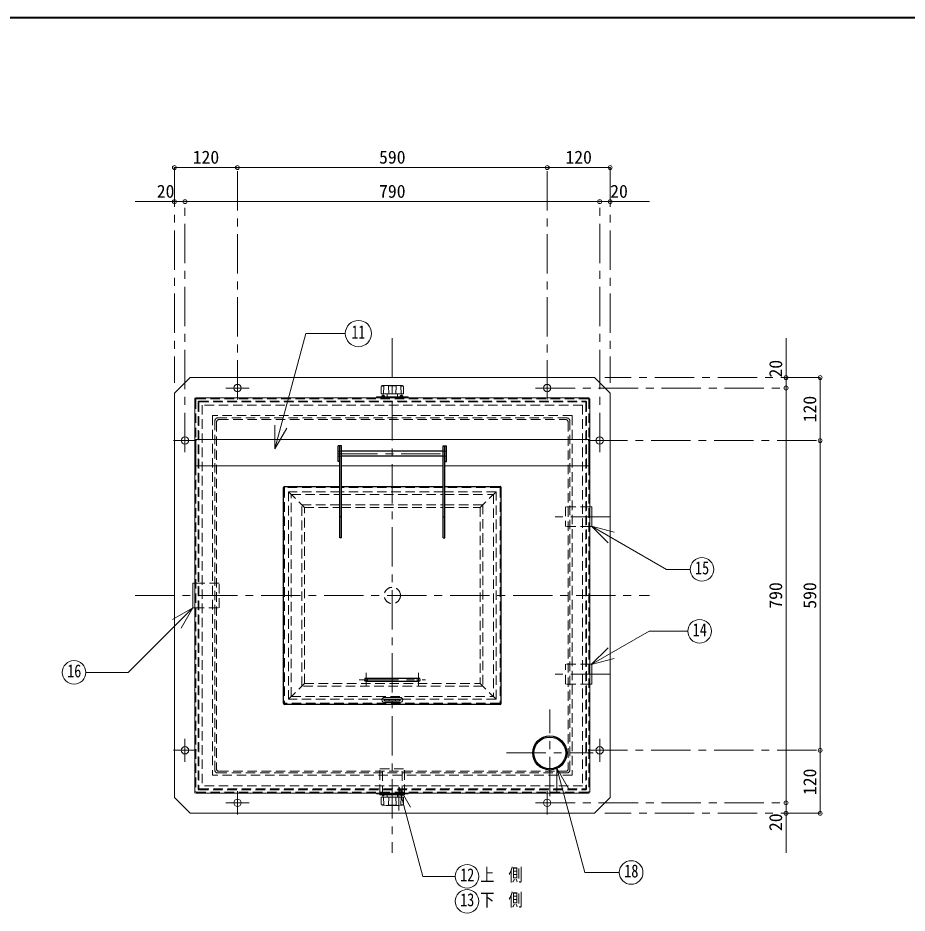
# Model space of a CAD drawing. Units: millimetres at full size, sheet at 1:15; details may follow other scales. Extents: x -3184 to 2891, y -2037 to 2178.
# Drawn here: x -860 to 834, y 473 to 2178 of the extents above; entities that cross this region are included whole.
import ezdxf
from ezdxf.enums import TextEntityAlignment as Align

# ---------------------------------------------------------------- set-up
doc = ezdxf.new("R2010")
doc.units = ezdxf.units.MM
doc.header["$LTSCALE"] = 15
doc.header["$PDMODE"] = 32
doc.header["$PDSIZE"] = 7.5
doc.linetypes.add('CHAIN1', pattern=[8, 5, -1, 1, -1])
doc.linetypes.add('DASHED1', pattern=[1.8, 1.2, -0.6])
doc.layers.add('0-0', color=7, linetype='Continuous', lineweight=18)
doc.styles.add('ＭＳ ゴシック', font='')
doc.styles.get('ＭＳ ゴシック').set_extended_font_data('MS Gothic')

msp = doc.modelspace()

# ---------------------------------------------------------------- linework, layer by layer
at = {"layer": '0-0', "color": 1, "lineweight": 40}
msp.add_line((2890.8, 2177.87), (-3184.2, 2177.87), dxfattribs=at)
at = {"layer": '0-0', "color": 4, "linetype": 'CHAIN1', "lineweight": 9}
for p, q in [((-561.7, 1892.87), (-561.7, 1482.87)), ((-441.7, 1450.87), (-441.7, 1892.87)), ((148.3, 1450.87), (148.3, 1892.87)), ((268.3, 1892.87), (268.3, 1482.87)), ((-541.7, 1350.87), (-541.7, 1827.87)), ((248.3, 1350.87), (248.3, 1827.87)), ((-146.7, 1567.87), (-146.7, 587.87)), ((668.3, 1492.87), (258.3, 1492.87)), ((-463.7, 1472.87), (-419.7, 1472.87)), ((126.3, 1472.87), (603.3, 1472.87)), ((-563.7, 1372.87), (-519.7, 1372.87)), ((226.3, 1372.87), (668.3, 1372.87)), ((-249.7, 1347.87), (-43.7, 1347.87)), ((268.3, 1227.87), (148.3, 1227.87)), ((-636.7, 1077.87), (343.3, 1077.87)), ((-196.7, 904.37), (-196.7, 930.37)), ((-96.7, 904.37), (-96.7, 930.37)), ((268.3, 927.87), (148.3, 927.87)), ((-209.7, 917.37), (-83.7, 917.37)), ((153.3, 695.37), (153.3, 860.37)), ((-541.7, 760.87), (-541.7, 804.87)), ((248.3, 760.87), (248.3, 804.87)), ((-563.7, 782.87), (-519.7, 782.87)), ((70.8, 777.87), (235.8, 777.87)), ((226.3, 782.87), (668.3, 782.87)), ((-441.7, 660.87), (-441.7, 704.87)), ((148.3, 660.87), (148.3, 704.87)), ((-463.7, 682.87), (-419.7, 682.87)), ((126.3, 682.87), (603.3, 682.87)), ((668.3, 662.87), (258.3, 662.87))]:
    msp.add_line(p, q, dxfattribs=at)
at = {"layer": '0-0', "color": 4, "lineweight": 9}
for p, q in [((-561.7, 1892.87), (-441.7, 1892.87)), ((-441.7, 1892.87), (148.3, 1892.87)), ((148.3, 1892.87), (268.3, 1892.87)), ((-541.7, 1827.87), (-636.7, 1827.87)), ((-561.7, 1462.87), (-531.7, 1492.87)), ((238.3, 1492.87), (-531.7, 1492.87)), ((238.3, 1492.87), (268.3, 1462.87)), ((668.3, 1372.87), (668.3, 1492.87)), ((-561.7, 692.87), (-561.7, 1462.87)), ((268.3, 692.87), (268.3, 1462.87)), ((668.3, 782.87), (668.3, 1372.87)), ((-526.7, 1101.37), (-523.2, 1101.37)), ((-161.7, 880.37), (-166.21, 880.37)), ((-127.19, 880.37), (-131.7, 880.37)), ((668.3, 662.87), (668.3, 782.87)), ((-170.2, 697.87), (-170.2, 699.87)), ((-123.2, 697.87), (-123.2, 699.87)), ((-531.7, 662.87), (-561.7, 692.87)), ((-166.7, 697.87), (-170.2, 697.87)), ((-126.7, 697.87), (-123.2, 697.87)), ((268.3, 692.87), (238.3, 662.87)), ((603.3, 682.87), (603.3, 587.87)), ((-531.7, 662.87), (238.3, 662.87))]:
    msp.add_line(p, q, dxfattribs=at)
at = {"layer": '0-0'}
for p, q in [((-370.21, 1357.24), (-311.41, 1576.68)), ((-311.41, 1576.68), (-236.27, 1576.68)), ((-168.16, 1462.39), (-167.74, 1475.53)), ((-158.47, 1477.86), (-165.85, 1477.47)), ((-163.64, 1461.87), (-163.15, 1476.42)), ((-157.94, 1477.87), (-135.47, 1477.87)), ((-153.56, 1461.87), (-154.04, 1476.42)), ((-139.85, 1461.87), (-139.36, 1476.42)), ((-134.94, 1477.86), (-127.56, 1477.47)), ((-129.77, 1461.87), (-130.25, 1476.42)), ((-125.24, 1462.39), (-125.66, 1475.53)), ((-523.2, 1452.37), (-523.2, 703.37)), ((-521.2, 1454.37), (227.8, 1454.37)), ((-176.7, 1454.37), (-176.7, 1455.87)), ((-116.7, 1455.87), (-176.7, 1455.87)), ((-167.67, 1461.87), (-125.74, 1461.87)), ((-161.7, 1457.87), (-166.7, 1457.87)), ((-166.7, 1457.87), (-166.7, 1455.87)), ((-164.2, 1457.87), (-164.2, 1455.87)), ((-162.7, 1457.87), (-162.7, 1459.38)), ((-161.7, 1457.87), (-161.7, 1455.87)), ((-156.24, 1456.33), (-156.7, 1461.87)), ((-137.16, 1456.33), (-136.7, 1461.87)), ((-131.7, 1457.87), (-126.7, 1457.87)), ((-131.7, 1457.87), (-131.7, 1455.87)), ((-130.7, 1457.87), (-130.7, 1459.38)), ((-129.2, 1457.87), (-129.2, 1455.87)), ((-126.7, 1457.87), (-126.7, 1455.87)), ((-116.7, 1454.37), (-116.7, 1455.87)), ((229.8, 1452.37), (229.8, 703.37)), ((-370.21, 1357.24), (-370.21, 1402.24)), ((-370.21, 1357.24), (-347.71, 1396.21)), ((-521.2, 1374.87), (227.8, 1374.87)), ((-521.2, 1374.87), (-521.2, 1324.87)), ((227.8, 1324.87), (227.8, 1374.87)), ((-521.2, 1324.87), (-246.7, 1324.87)), ((-243.7, 1324.87), (-49.7, 1324.87)), ((-46.7, 1324.87), (227.8, 1324.87)), ((233.3, 1246.87), (229.8, 1246.87)), ((232.46, 1210.07), (264.28, 1178.25)), ((232.46, 1210.07), (375.51, 1127.48)), ((232.46, 1210.07), (275.93, 1198.42)), ((420.6, 1127.48), (375.51, 1127.48)), ((-526.62, 1054.43), (-565.59, 1031.93)), ((-526.62, 1054.43), (-549.12, 1015.46)), ((232.38, 946.15), (342.38, 1009.65)), ((416.14, 1009.65), (342.38, 1009.65)), ((232.38, 946.15), (264.2, 977.97)), ((232.38, 946.15), (275.85, 957.79)), ((233.3, 908.87), (229.8, 908.87)), ((-161.7, 883.62), (-131.7, 883.62)), ((-161.7, 874.12), (-131.7, 874.12)), ((166.6, 748.94), (166.6, 703.94)), ((166.6, 748.94), (189.1, 709.97)), ((166.6, 748.94), (219.86, 550.16)), ((-521.2, 701.37), (227.8, 701.37)), ((-176.7, 701.37), (-176.7, 699.87)), ((-116.7, 699.87), (-176.7, 699.87)), ((-166.7, 697.87), (-166.7, 699.87)), ((-164.2, 697.87), (-164.2, 699.87)), ((-161.7, 697.87), (-161.7, 699.87)), ((-156.24, 699.41), (-156.7, 693.87)), ((-137.16, 699.41), (-136.7, 693.87)), ((-134.54, 713.52), (-134.54, 668.52)), ((-134.54, 713.52), (-112.04, 674.55)), ((-134.54, 713.52), (-88.8, 542.83)), ((-131.7, 697.87), (-131.7, 699.87)), ((-129.2, 697.87), (-129.2, 699.87)), ((-116.7, 701.37), (-116.7, 699.87)), ((-168.16, 693.35), (-167.74, 680.21)), ((-167.67, 693.87), (-125.74, 693.87)), ((-156.37, 697.87), (-166.7, 697.87)), ((-163.64, 693.87), (-163.15, 679.32)), ((-162.7, 697.87), (-162.7, 696.36)), ((-153.56, 693.87), (-154.04, 679.32)), ((-139.85, 693.87), (-139.36, 679.32)), ((-130.7, 697.87), (-130.7, 696.36)), ((-129.77, 693.87), (-130.25, 679.32)), ((-125.24, 693.35), (-125.66, 680.21)), ((-158.47, 677.88), (-165.85, 678.27)), ((-157.94, 677.87), (-135.47, 677.87)), ((-134.94, 677.88), (-127.56, 678.27)), ((285.71, 550.16), (219.86, 550.16)), ((-26.86, 542.83), (-88.8, 542.83))]:
    msp.add_line(p, q, dxfattribs=at)
at = {"layer": '0-0', "color": 4, "linetype": 'DASHED1', "lineweight": 9}
for p, q in [((-521.2, 1451.37), (-521.2, 1374.87)), ((-520.2, 1452.37), (226.8, 1452.37)), ((227.8, 1451.37), (227.8, 1374.87)), ((-516.7, 1446.37), (-516.7, 709.37)), ((-515.2, 1447.87), (221.8, 1447.87)), ((-515.2, 1445.62), (-515.2, 710.12)), ((-514.45, 1446.37), (221.05, 1446.37)), ((215.8, 1440.37), (-509.2, 1440.37)), ((-509.2, 1440.37), (-509.2, 715.37)), ((215.8, 1440.37), (215.8, 715.37)), ((221.8, 1445.62), (221.8, 710.12)), ((223.3, 1446.37), (223.3, 709.37)), ((195.8, 1420.37), (-489.2, 1420.37)), ((-489.2, 1420.37), (-489.2, 735.37)), ((-479.7, 1415.87), (186.3, 1415.87)), ((195.8, 1420.37), (195.8, 735.37)), ((-484.7, 1410.87), (-484.7, 744.87)), ((-481.7, 1407.87), (-481.7, 747.87)), ((-476.7, 1412.87), (183.3, 1412.87)), ((188.3, 1407.87), (188.3, 747.87)), ((191.3, 1410.87), (191.3, 744.87)), ((-521.2, 1324.87), (-521.2, 704.37)), ((227.8, 1324.87), (227.8, 704.37)), ((-339.2, 1270.37), (-246.7, 1270.37)), ((-339.2, 885.37), (-339.2, 1270.37)), ((-243.7, 1270.37), (-49.7, 1270.37)), ((-46.7, 1270.37), (45.8, 1270.37)), ((45.8, 1270.37), (45.8, 885.37)), ((-319.2, 1250.37), (-246.7, 1250.37)), ((-319.2, 905.37), (-319.2, 1250.37)), ((-243.7, 1250.37), (-49.7, 1250.37)), ((-46.7, 1250.37), (25.8, 1250.37)), ((25.8, 1250.37), (25.8, 905.37)), ((183.3, 1246.87), (183.3, 1208.87)), ((229.8, 1246.87), (183.3, 1246.87)), ((229.8, 1208.87), (183.3, 1208.87)), ((229.8, 946.87), (183.3, 946.87)), ((183.3, 908.87), (183.3, 946.87)), ((25.8, 905.37), (-319.2, 905.37)), ((229.8, 908.87), (183.3, 908.87)), ((-339.2, 885.37), (45.8, 885.37)), ((195.8, 735.37), (-489.2, 735.37)), ((-479.7, 739.87), (186.3, 739.87)), ((-476.7, 742.87), (183.3, 742.87)), ((-170.2, 747.87), (-123.2, 747.87)), ((-170.2, 699.87), (-170.2, 747.87)), ((-165.7, 697.87), (-165.7, 747.87)), ((-127.7, 697.87), (-127.7, 747.87)), ((-123.2, 699.87), (-123.2, 747.87)), ((-520.2, 703.37), (226.8, 703.37)), ((-515.2, 707.87), (221.8, 707.87)), ((-514.45, 709.37), (221.05, 709.37)), ((215.8, 715.37), (-509.2, 715.37)), ((-156.37, 697.87), (-137.04, 697.87))]:
    msp.add_line(p, q, dxfattribs=at)
at = {"layer": '0-0', "color": 5, "lineweight": 25}
for p, q in [((-243.7, 1362.87), (-249.7, 1362.87)), ((-246.7, 1187.87), (-246.7, 1362.87)), ((-243.7, 1187.87), (-243.7, 1362.87)), ((-49.7, 1352.37), (-243.7, 1352.37)), ((-49.7, 1362.87), (-43.7, 1362.87)), ((-49.7, 1187.87), (-49.7, 1362.87)), ((-46.7, 1187.87), (-46.7, 1362.87)), ((-49.7, 1343.37), (-243.7, 1343.37)), ((-354.2, 872.37), (-354.2, 1283.37)), ((-352.2, 1285.37), (-246.7, 1285.37)), ((-243.7, 1285.37), (-49.7, 1285.37)), ((-46.7, 1285.37), (58.8, 1285.37)), ((60.8, 872.37), (60.8, 1283.37)), ((-243.7, 1227.87), (-246.7, 1227.87)), ((-49.7, 1227.87), (-46.7, 1227.87)), ((-243.7, 1187.87), (-246.7, 1187.87)), ((-49.7, 1187.87), (-46.7, 1187.87)), ((-196.7, 920.37), (-96.7, 920.37)), ((-196.7, 914.37), (-96.7, 914.37)), ((58.8, 870.37), (-352.2, 870.37)), ((-161.7, 880.37), (-131.7, 880.37)), ((-161.7, 877.37), (-161.7, 880.37)), ((-161.7, 877.37), (-131.7, 877.37)), ((-131.7, 877.37), (-131.7, 880.37))]:
    msp.add_line(p, q, dxfattribs=at)
at = {"layer": '0-0', "linetype": 'DASHED1'}
for p, q in [((-249.7, 1352.37), (-243.7, 1352.37)), ((-49.7, 1352.37), (-43.7, 1352.37)), ((-249.7, 1343.37), (-243.7, 1343.37)), ((-49.7, 1343.37), (-43.7, 1343.37)), ((-352.2, 1282.37), (-352.2, 873.37)), ((-246.7, 1283.37), (-351.2, 1283.37)), ((-49.7, 1283.37), (-243.7, 1283.37)), ((57.8, 1283.37), (-46.7, 1283.37)), ((58.8, 1282.37), (58.8, 873.37)), ((-344.2, 1275.37), (-314.2, 1245.37)), ((-246.7, 1275.37), (-344.2, 1275.37)), ((-344.2, 1275.37), (-344.2, 880.37)), ((-49.7, 1275.37), (-243.7, 1275.37)), ((50.8, 1275.37), (-46.7, 1275.37)), ((50.8, 1275.37), (20.8, 1245.37)), ((50.8, 880.37), (50.8, 1275.37)), ((-314.2, 1245.37), (-246.7, 1245.37)), ((-314.2, 910.37), (-314.2, 1245.37)), ((-243.7, 1245.37), (-49.7, 1245.37)), ((-46.7, 1245.37), (20.8, 1245.37)), ((20.8, 1245.37), (20.8, 910.37)), ((50.8, 880.37), (20.8, 910.37)), ((57.8, 872.37), (-351.2, 872.37)), ((-166.21, 880.37), (-344.2, 880.37)), ((-152.7, 880.37), (-152.7, 877.37)), ((-140.7, 880.37), (-140.7, 877.37)), ((50.8, 880.37), (-127.19, 880.37))]:
    msp.add_line(p, q, dxfattribs=at)
at = {"layer": '0-0', "color": 4, "lineweight": 9}
for points in [[(343.3, 1827.87), (248.3, 1827.87), (-541.7, 1827.87)], [(603.3, 1567.87), (603.3, 1472.87), (603.3, 682.87)], [(-523.2, 1054.37), (-526.7, 1054.37), (-526.7, 1101.37)]]:
    msp.add_lwpolyline(points, dxfattribs=at)
at = {"layer": '0-0'}
for points in [[(-165.7, 1457.87), (-165.7, 1459.38), (-162.7, 1459.38)], [(-127.7, 1457.87), (-127.7, 1459.38), (-130.7, 1459.38)], [(233.3, 1246.87), (233.3, 1208.87), (229.8, 1208.87)], [(-526.62, 1054.43), (-649.76, 931.29), (-730.52, 931.29)], [(233.3, 908.87), (233.3, 946.87), (229.8, 946.87)], [(-137.04, 697.87), (-126.7, 697.87), (-126.7, 699.87)], [(-165.7, 697.87), (-165.7, 696.36), (-162.7, 696.36)], [(-127.7, 697.87), (-127.7, 696.36), (-130.7, 696.36)]]:
    msp.add_lwpolyline(points, dxfattribs=at)
at = {"layer": '0-0', "color": 5, "lineweight": 25}
for points in [[(-246.7, 1332.87), (-249.7, 1332.87), (-249.7, 1362.87)], [(-46.7, 1332.87), (-43.7, 1332.87), (-43.7, 1362.87)]]:
    msp.add_lwpolyline(points, dxfattribs=at)
at = {"layer": '0-0', "color": 4, "linetype": 'DASHED1', "lineweight": 9}
msp.add_lwpolyline([(-523.2, 1054.37), (-476.7, 1054.37), (-476.7, 1101.37), (-523.2, 1101.37)], dxfattribs=at)
at = {"layer": '0-0', "linetype": 'DASHED1'}
msp.add_lwpolyline([(-344.2, 880.37), (-314.2, 910.37), (20.8, 910.37)], dxfattribs=at)
at = {"layer": '0-0'}
for centre, radius in [((-211.27, 1576.68), 25), ((443.1, 1127.48), 22.5), ((438.64, 1009.65), 22.5), ((-753.02, 931.29), 22.5), ((-4.36, 542.83), 22.5), ((308.21, 550.16), 22.5), ((-4.36, 495.33), 22.5)]:
    msp.add_circle(centre, radius, dxfattribs=at)
at = {"layer": '0-0', "color": 4, "lineweight": 9}
for centre in [(-441.7, 1472.87), (148.3, 1472.87), (-541.7, 1372.87), (248.3, 1372.87), (-541.7, 782.87), (248.3, 782.87), (-441.7, 682.87), (148.3, 682.87)]:
    msp.add_circle(centre, 7, dxfattribs=at)
at = {"layer": '0-0', "color": 4, "linetype": 'DASHED1', "lineweight": 9}
msp.add_circle((-146.7, 1077.87), 15.5, dxfattribs=at)
at = {"layer": '0-0', "color": 5, "lineweight": 25}
for radius in [32.5, 30.25]:
    msp.add_circle((153.3, 777.87), radius, dxfattribs=at)
at = {"layer": '0-0'}
for centre, radius, start, end in [((-165.74, 1475.47), 2, 93.01913, 178.15415), ((-166.21, 1474.8), 2.07, 93.02757, 128.73305), ((-166.13, 1466.91), 9.96, 72.62002, 91.09064), ((-157.94, 1467.87), 10, 90, 93.01913), ((-153.54, 1476.43), 0.5, 97.29873, 181.90915), ((-146.7, 1423.03), 54.34, 82.70127, 97.29873), ((-139.86, 1476.43), 0.5, 358.09085, 82.70127), ((-135.47, 1467.87), 10, 86.98087, 90), ((-127.28, 1466.91), 9.96, 88.90936, 107.37998), ((-127.66, 1475.47), 2, 1.84585, 86.98087), ((-127.2, 1474.8), 2.07, 51.26695, 86.97243), ((-521.2, 1452.37), 2, 90, 180), ((-167.67, 1462.37), 0.5, 178.15415, 270), ((-155.74, 1456.37), 0.5, 184.76364, 270), ((-137.66, 1456.37), 0.5, 270, 355.23636), ((-125.74, 1462.37), 0.5, 270, 1.84585), ((227.8, 1452.37), 2, 0, 90), ((-161.7, 878.87), 4.75, 90, 270), ((-131.7, 878.87), 4.75, 270, 90), ((-521.2, 703.37), 2, 180, 270), ((-155.74, 699.37), 0.5, 90, 175.23636), ((-137.66, 699.37), 0.5, 4.76364, 90), ((227.8, 703.37), 2, 270, 0), ((-167.67, 693.37), 0.5, 90, 181.84585), ((-125.74, 693.37), 0.5, 358.15415, 90), ((-165.74, 680.27), 2, 181.84585, 266.98087), ((-166.21, 680.94), 2.07, 231.26695, 266.97243), ((-166.13, 688.83), 9.96, 268.90936, 287.37998), ((-157.94, 687.87), 10, 266.98087, 270), ((-153.54, 679.31), 0.5, 178.09085, 262.70127), ((-146.7, 732.71), 54.34, 262.70127, 277.29873), ((-139.86, 679.31), 0.5, 277.29873, 1.90915), ((-135.47, 687.87), 10, 270, 273.01913), ((-127.28, 688.83), 9.96, 252.62002, 271.09064), ((-127.66, 680.27), 2, 273.01913, 358.15415), ((-127.2, 680.94), 2.07, 273.02757, 308.73305)]:
    msp.add_arc(centre, radius, start, end, dxfattribs=at)
at = {"layer": '0-0', "color": 4, "linetype": 'DASHED1', "lineweight": 9}
for centre, radius, start, end in [((-520.2, 1451.37), 1, 90, 180), ((226.8, 1451.37), 1, 0, 90), ((-515.2, 1446.37), 1.5, 90, 180), ((-514.45, 1445.62), 0.75, 90, 180), ((221.05, 1445.62), 0.75, 0, 90), ((221.8, 1446.37), 1.5, 0, 90), ((-479.7, 1410.87), 5, 90, 180), ((186.3, 1410.87), 5, 0, 90), ((-476.7, 1407.87), 5, 90, 180), ((183.3, 1407.87), 5, 0, 90), ((-479.7, 744.87), 5, 180, 270), ((-476.7, 747.87), 5, 180, 270), ((183.3, 747.87), 5, 270, 0), ((186.3, 744.87), 5, 270, 0), ((-520.2, 704.37), 1, 180, 270), ((-515.2, 709.37), 1.5, 180, 270), ((-514.45, 710.12), 0.75, 180, 270), ((221.05, 710.12), 0.75, 270, 0), ((221.8, 709.37), 1.5, 270, 0), ((226.8, 704.37), 1, 270, 0)]:
    msp.add_arc(centre, radius, start, end, dxfattribs=at)
at = {"layer": '0-0', "color": 5, "lineweight": 25}
for centre, radius, start, end in [((-352.2, 1283.37), 2, 90, 180), ((58.8, 1283.37), 2, 0, 90), ((-196.7, 917.37), 3, 90, 270), ((-96.7, 917.37), 3, 270, 90), ((-352.2, 872.37), 2, 180, 270), ((58.8, 872.37), 2, 270, 0)]:
    msp.add_arc(centre, radius, start, end, dxfattribs=at)
at = {"layer": '0-0', "linetype": 'DASHED1'}
for centre, radius, start, end in [((-351.2, 1282.37), 1, 90, 180), ((57.8, 1282.37), 1, 0, 90), ((-196.7, 917.37), 3, 270, 90), ((-96.7, 917.37), 3, 90, 270), ((-351.2, 873.37), 1, 180, 270), ((57.8, 873.37), 1, 270, 0)]:
    msp.add_arc(centre, radius, start, end, dxfattribs=at)
at = {"layer": '0-0', "color": 1}
for p in [(-561.7, 1892.87), (-441.7, 1892.87), (148.3, 1892.87), (268.3, 1892.87), (-561.7, 1827.87), (-541.7, 1827.87), (248.3, 1827.87), (268.3, 1827.87), (603.3, 1492.87), (668.3, 1492.87), (603.3, 1472.87), (668.3, 1372.87), (668.3, 782.87), (603.3, 682.87), (603.3, 662.87), (668.3, 662.87)]:
    msp.add_point(p, dxfattribs=at)

# ---------------------------------------------------------------- texts
at = {"layer": '0-0', "style": 'ＭＳ ゴシック'}
for s, p in [('120', (-527.01, 1892.87)), ('590', (-172.01, 1892.87)), ('120', (182.99, 1892.87)), ('20', (-595.45, 1827.87)), ('790', (-172.01, 1827.87)), ('20', (268.3, 1827.87))]:
    msp.add_text(s, height=24.74, dxfattribs=at).set_placement(p, align=Align.BOTTOM_LEFT)
for s, height, width, p in [('11', 25.29, 0.75, (-224.4, 1559.43)), ('15', 24.74, 0.8, (429.97, 1110.61)), ('14', 24.74, 0.8, (425.52, 992.78)), ('16', 24.74, 0.8, (-766.14, 914.42)), ('18', 24.74, 0.8, (295.09, 533.29)), ('12', 24.74, 0.8, (-17.48, 525.95)), ('上\u3000側', 24.74, 0.8, (20.64, 525.95)), ('下\u3000側', 24.74, 0.8, (20.64, 478.45)), ('13', 24.74, 0.8, (-17.48, 478.45))]:
    msp.add_text(s, height=height, dxfattribs=dict(at, width=width)).set_placement(p, align=Align.BOTTOM_LEFT)
for s, p in [('20', (603.3, 1492.87)), ('120', (668.3, 1407.56)), ('790', (603.3, 1052.56)), ('590', (668.3, 1052.56)), ('120', (668.3, 697.56)), ('20', (603.3, 629.12))]:
    msp.add_text(s, height=24.74, rotation=90, dxfattribs=at).set_placement(p, align=Align.BOTTOM_LEFT)

doc.saveas('drawing.dxf')
